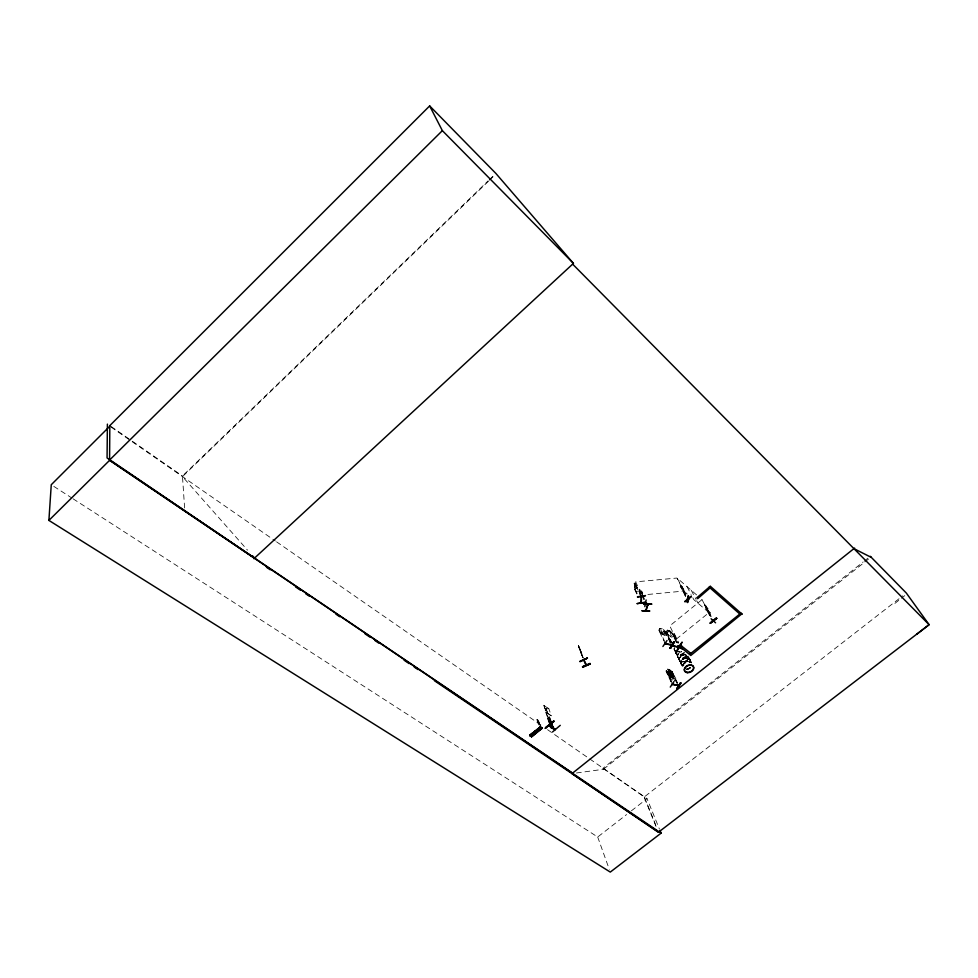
<?xml version="1.0" encoding="UTF-8"?>
<svg xmlns="http://www.w3.org/2000/svg" width="978" height="978" viewBox="0 0 978 978"><rect width="100%" height="100%" fill="white"/><g stroke="black" fill="none" stroke-linecap="round" stroke-linejoin="round"><path stroke-width="0.73" stroke-dasharray="4.89 3.67" d="M675.492 650.81L676.018 650.419A4.866 3.472 -25.3 0 0 677.436 654.343A4.866 3.472 -25.3 0 0 683.084 653.17M675.676 651.617L676.813 654.392M675.688 652.583L675.7 651.507M675.969 650.407L675.981 650.798A4.951 3.521 -25.3 0 0 678.096 654.967A4.951 3.521 -25.3 0 0 684.197 652.754M677.461 656.262L677.473 655.187M679.16 659.808L679.099 658.683M680.774 663.121L680.798 662.045M683.671 665.407A5 3.533 -25.2 0 1 681.116 661.104L680.541 661.079M686.385 656.886L686.727 655.786M686.568 656.14L686.263 656.727M687.008 655.994L686.58 656.544M690.309 661.348L690.334 660.297M634.991 589.502L635.015 588.695M634.172 583.132L635.125 588.438L636.531 589.856C637.558 587.705 633.451 581.103 634.966 583.793L641.336 597.142M634.257 583.12L634.722 589.551L635.015 588.805M634.355 584.881C635.639 582.778 637.265 593.817 634.27 584.893M635.248 583.744L640.37 593.842M635.345 583.035L637.253 589.404L637.069 591.617L635.981 591.666L637.045 591.531M668.047 669.502L668.879 674.673L672.351 676.593L673.157 675.627L672.399 674.013L667.998 669.575M539.563 723.598L540.565 726.923L539.66 723.268M537.203 721.226L537.093 719.392M708.5 610.272L708.427 611.482L710.236 613.182L708.5 610.272L707.986 611.812L708.769 611.201L710.236 613.182M708.671 611.837L706.629 609.233L708.06 611.177L708.842 610.565M706.214 605.957L705.688 607.497L707.938 608.854L706.214 605.957L708.158 610.541M706.043 607.79L706.434 606.996L707.938 608.854M641.409 594.172L639.441 589.82L640.138 589.758L642.338 594.379M640.138 589.758L639.404 590.052M685.505 596.409L680.272 585.993L680.969 585.932L685.541 595.076M639.832 592.155L640.321 595.357L641.641 590.993C638.475 590.932 642.974 590.846 642.607 594.392M639.979 591.091L639.343 593.316M641.385 591.433L642.778 593.793M679.16 658.817L680.933 655.81L685.664 654.331M679.184 658.817L680.981 655.908M688.585 657.729C688.023 661.629 681.984 663.928 679.429 660.553L681.018 661.935M671.03 674.417L671.409 673.06L670.517 674.013L668.377 672.436L670.285 674.258L669.869 675.664L670.786 674.637L672.913 676.214L671.055 674.221L672.766 677.84M665.26 635.125C662.216 635.248 655.394 628.035 663.011 634.71L665.321 635.187L666.531 633.597M669.869 642.387C671.703 640.896 655.798 621.531 665.468 631.543M665.395 631.543L664.661 631.605L665.517 631.482L671.25 643.658M671.397 642.497L666.116 631.617L671.263 642.717M667.351 630.174L669.575 630.578L672.778 633.279L677.314 642.693M668.194 630.614L670.578 632.693L670.688 634.27L668.854 633.108L668.231 630.553M667.106 633.805L670.37 636.458L672.668 636.923C675.456 632.644 672.192 639.343 670.37 636.458M669.527 630.7L671.666 632.949L676.58 642.766M677.179 642.901L672.827 633.218M670.994 681.849L665.908 670.957L666.654 670.822M672.228 683.341L666.617 670.884M668.255 671.14L670.395 671.568L673.536 674.258L672.326 675.981L670.126 675.492L666.972 672.791L668.194 671.079L670.443 673.255L670.395 671.568M672.485 672.179L669.319 669.563L667.106 669.074L667.876 672.534L671.336 674.441L672.143 673.487L669.355 669.502L667.155 669.013L666.018 670.749L671.128 681.654M668.353 675.26L669.453 673.573L671.666 674.062L674.844 676.69L675.871 678.842L674.71 680.517L675.871 678.842M670.309 674.123L672.045 677.681M676.825 683.133L671.69 672.253L672.412 672.179L669.307 669.612M671.69 672.253L672.522 672.118L669.355 669.502M674.502 676.299L673.39 678.072L671.214 677.461M672.314 675.847L673.573 674.197M673.39 678.072L671.214 677.51L668.023 674.881L671.214 677.51M687.51 656.421L686.886 656.8M687.681 659.844L688.243 658.744M668.316 675.321L669.514 673.634L670.187 677.118L672.228 678.72L673.659 679.038L674.465 678.06M539.477 723.671L537.02 719.343M666.165 631.727L667.326 630.052L668.06 633.5L670.15 635.113L671.605 635.455L672.436 634.539M665.113 632.803L664.27 633.72L662.803 633.377L660.712 631.764L660.064 628.365L662.265 628.842M686.556 656.593L687.204 656.458M687.62 659.71L685.725 661.409M184.61 507.949L182.458 475.98L488.169 180.796M489.257 179.732L493.645 175.502M488.425 181.272L182.507 476.616L247.544 550.162M489.526 180.209L493.902 175.979M547.753 716.947L543.841 705.248L548.854 708.793L551.372 715.859L546.335 712.314L543.841 705.248M547.325 716.654L544.819 709.747L546.03 708.757L548.89 716.018M546.751 708.757L546.946 709.001M545.308 710.089L546.898 708.854M546.347 709.673L545.211 710.664M548.854 708.793L543.719 705.346M537.13 719.527L537.631 719.441M546.335 712.314L551.25 715.957M538.792 724.942L537.704 722.131M681.556 585.883L685.725 594.074M701.935 599.685L669.759 625.896L678.133 642.986M706.556 606.262L705.774 606.849L704.343 604.917L706.385 607.509M704.343 604.917L705.052 604.954M705.688 607.497L706.483 606.886M706.629 609.233L706.972 608.952M676.25 639.16L708.854 612.741M708.378 611.58L709.869 612.864M710.456 615.981L705.933 606.886L711.079 616.164M709.771 615.822L705.566 608.023L706.336 607.24M673.854 634.05C673.903 631.837 676.898 642.387 678.292 643.121M576.458 772.987L603.389 769.283L603.01 768.292L863.109 561.995M864.307 561.054L867.877 558.206M603.389 769.283L863.708 562.888M864.907 561.934L868.501 559.086M894.907 603.389L900.383 599.086M901.484 598.23L904.772 595.651M603.01 768.292L644.319 796.923L902.718 595.859M73.057 498.792L597.692 837.009L626.58 814.564M631.397 810.823L647.045 798.659L659.404 829.014M675.945 650.737L676.042 650.517A4.951 3.521 -25.3 0 0 677.999 654.771A4.951 3.521 -25.3 0 0 684.111 652.558M681.006 655.957L684.527 654.49M582.607 657.35L578.426 646.201L582.827 657.839M580.895 651.434L579.147 647.204L580.162 649.649M583.181 657.974L578.463 645.676L583.108 656.959M578.414 645.798L578.939 647.008M578.414 646.079L583.084 657.729M578.793 646.654L579.343 647.888M687.106 656.813L686.397 656.8M685.664 661.287L680.945 661.776M647.888 594.465L683.634 591.079M680.236 586.213L680.933 586.152M677.02 651.715L679.441 651.47A4.878 3.472 -25.3 0 1 677.057 651.69M684.466 654.343L685.737 654.49A4.89 3.46 -25.2 0 0 679.441 658.108A4.927 3.484 -25.2 0 0 682.901 662.192A4.927 3.484 -25.2 0 0 688.598 657.925A4.89 3.46 -25.2 0 1 682.852 662.033A4.89 3.46 -25.2 0 1 679.441 658.108A4.927 3.484 -25.2 0 1 685.761 654.649M641.641 590.993L642.644 593.096M671.91 671.996L676.959 682.925M669.478 673.695L671.666 674.062L673.708 676.446M664.808 631.177L670.639 643.524M672.705 633.279L671.972 633.341L672.571 633.487M672.094 632.913L676.703 642.558M682.705 665.346L681.14 664.111M690.248 661.776L691.14 662.277A5.012 3.533 -25.2 0 0 686.116 662.02A5.012 3.533 -25.2 0 0 682.595 665.859M676.715 654.319L677.607 654.82M681.654 651.409A4.963 3.521 -25.3 0 0 678.487 657.974L679.38 658.487M688.414 658.047L689.307 658.549M675.077 650.945L675.957 651.434L674.453 650.223L674.123 648.365M53.814 486.384L71.773 497.961M111.076 426.469L131.113 440.369M132.36 441.237L182.458 475.98M111.064 427.08L275.331 540.968M276.578 541.836L541.262 725.321M547.533 729.674L647.045 798.659M639.991 591.177L641.287 592.155M672.485 680.028L669.282 677.387L672.448 680.089M684.001 591.213L687.277 594.025M708.867 612.57L693.805 599.636L691.764 595.724M705.871 606.238L704.686 604.649M696.58 594.893L677.253 578.181L685.957 594.979M705.566 608.023L706.116 607.582M639.905 592.155L640.957 593.23M677.827 657.253L678.598 658.072M689.197 658.475L690.321 660.248M691.043 662.204L691.642 662.901M704.71 605.235L705.823 606.751M706.996 609.538L708.109 611.067M537.888 722.571L537.289 721.153M701.935 599.514L711.018 616.641M691.238 590.272L696.03 599.404M696.715 600.7L698.084 603.316M686.984 586.592L691.079 594.428M681.972 586.262L685.933 593.903M685.59 594.844L676.886 578.047L635.627 581.861L641.299 593.707M680.272 585.993L685.541 596.189M688.28 656.116L689.747 659.086M674.233 633.475L678.683 642.546M681.128 660.994L681.14 661.03A5 3.533 -25.2 0 1 687.351 657.803A5 3.533 -25.2 0 1 689.893 662.106M666.641 631.605L672.522 644.196M674.502 650.101L675.981 653.17M676.263 653.781L677.754 656.837M678.047 657.46L681.067 663.695M681.36 664.319L682.118 665.871M665.26 631.751L670.468 642.522M641.238 591.115L642.509 593.793M642.607 594.905L644.416 599.001M659.306 629.869L665.761 643.817M659.857 631.996L658.707 630.199L660.064 628.365L658.732 629.942L663.866 640.981M641.898 594.979L644.355 600.125M641.861 595.199L644.331 600.345M634.991 583.206L640.333 594.428M635.04 588.915L638.194 595.614M634.746 588.964L637.913 595.651M634.722 589.551L637.253 594.893M672.461 672.118L677.546 683.06M672.277 672.387L677.424 683.255M666.483 670.627L671.079 680.419M580.749 650.92L579.685 648.585M581.824 654.025L579.587 648.634M538.169 720.138L539.514 723.06M644.319 796.923L656.886 827.901M644.514 798.06L656.177 826.813M675.676 652.338L675.981 653.206M674.099 649.355L674.429 650.223M680.761 662.864L681.104 664.05M679.099 659.673L679.49 660.7M677.448 656.006L677.791 657.179M690.346 660.529L690.04 659.673L691.58 662.827A4.927 3.472 -25.2 0 0 686.03 661.849A4.927 3.472 -25.2 0 0 682.558 666.58M597.692 837.009L609.27 869.283M546.03 708.757L548.462 715.725M580.602 650.847L578.524 646.128M686.654 655.663A4.89 3.472 -25.3 0 1 678.646 658.145A4.89 3.472 -25.3 0 1 681.764 651.678M686.617 655.456A4.963 3.521 -25.3 0 1 678.487 657.974M688.378 657.558A4.878 3.46 -25.2 0 1 682.73 661.788A4.878 3.46 -25.2 0 1 679.331 657.864A4.878 3.46 -25.2 0 1 685.566 654.319M686.36 655.04A4.89 3.472 -25.3 0 1 678.756 657.803A4.89 3.472 -25.3 0 1 680.285 651.556M686.532 655.26A4.963 3.521 -25.3 0 1 678.805 658.06A4.963 3.521 -25.3 0 1 680.358 651.715M684.245 652.937A4.878 3.472 -25.3 0 1 678.781 655.211A4.878 3.472 -25.3 0 1 675.957 651.984M679.527 651.605A4.853 3.46 -25.3 0 1 674.649 647.632M676.006 651.434A4.878 3.472 -25.3 0 1 674.539 647.448M690.37 668.047A4.939 3.472 -25.2 0 1 686.898 669.502M682.864 666.262A4.939 3.472 -25.2 0 1 686.336 662.473A4.939 3.472 -25.2 0 1 691.287 662.754M690.309 667.864A5.012 3.533 -25.2 0 1 686.776 669.343M682.693 666.042A5.012 3.533 -25.2 0 1 686.214 662.204A5.012 3.533 -25.2 0 1 691.238 662.485M688.646 658.108A4.878 3.46 -25.2 0 1 682.999 662.338A4.878 3.46 -25.2 0 1 679.6 658.414A4.878 3.46 -25.2 0 1 685.835 654.869M683.756 665.602A5 3.533 -25.2 0 1 681.214 661.299A5 3.533 -25.2 0 1 687.448 657.986A5 3.533 -25.2 0 1 689.991 662.302M690.065 667.424A4.927 3.472 -25.2 0 1 686.593 668.866M683.891 665.761A4.914 3.472 -25.2 0 1 681.385 661.519A4.914 3.472 -25.2 0 1 687.522 658.267A4.914 3.472 -25.2 0 1 690.028 662.509M690.211 667.668A5.012 3.533 -25.2 0 1 686.678 669.148M683.598 665.126A4.914 3.472 -25.2 0 1 681.25 660.578A4.914 3.472 -25.2 0 1 687.937 657.791A4.914 3.472 -25.2 0 1 689.099 662.84M671.788 674.722L670.737 675.236C669.698 675.113 667.901 671.006 669.759 671.8L671.788 674.722M663.707 631.886L662.619 632.363C661.617 632.24 659.71 628.243 661.641 628.988L663.707 631.886M579.379 648.255L580.993 652.216L579.367 648.218"/><path stroke-width="1.47" d="M659.967 830.395L661.091 833.158L610.284 872.083L48.9 520.406L109.573 460.357L109.817 425.601L429.66 105.917L495.834 173.387L573.365 263.302L572.558 264.048L929.1 624.685L916.643 634.331M107.397 424.122L107.067 457.949L254.549 558.083L252.544 555.822M665.089 643.695L665.798 643.267M672.277 684.6L678.475 685.48M678.818 646.458L679.221 646.959L678.708 646.568M645.492 595.712L637.509 596.739M641.36 596.482L641.055 602.998L640.749 602.375M640.847 601.849L641.336 602.949L641.482 596.079M641.421 602.803L641.091 602.277M645.639 609.832L645.945 610.981L647.962 604.441M48.9 520.406L51.259 484.733L109.817 426.212M712.828 621.385L712.339 620.688M649.661 611.03L641.825 610.712L649.612 611.005M644.795 606.629L646.128 599.991M645.504 602.705L645.859 603.475L645.59 602.692M646.458 602.766L646.189 602.9M645.908 603.145L646.409 603.426M687.143 599.477L687.497 598.609M687.412 602.472L688.341 595.724L687.338 602.448M687.73 602.448L688.488 595.944M688.133 599.245L688.659 599.71L688.109 598.585M643.927 604.355L651.764 604.111L644.037 603.988M647.656 604.416L645.676 610.981L645.407 610.345M647.827 605.015L647.424 603.927M647.595 604.453L647.705 605.15L647.167 604.514M646.03 610.847L645.541 609.893M680.884 646.654L680.37 647.558L680.48 646.434M713.378 620.944L712.913 620.089M662.888 646.495L667.033 640.504M664.979 642.949L665.248 643.426M674.282 641.984L670.676 648.316L670.028 648.157L673.805 642.033M670.309 648.231L674.16 642.167M670.382 648.218L674.319 641.959M673.365 645.297C669.808 645.407 681.91 648.536 678.439 646.091M681.043 643.536C667.094 667.876 691.458 625.663 677.754 649.93M674.025 681.483L670.26 687.094M676.862 688.512L680.59 682.717L676.923 688.536M643.927 604.257L651.544 604.172M585.944 664.942L585.981 664.844M677.632 645.798L682.607 649.404M584.221 660.541L583.829 659.527M429.66 105.917L442.362 130.649L109.573 460.063L572.595 773.109M687.204 599.184L687.901 599.147M253.864 558.719L573.45 263.388L442.362 130.649M710.089 587.937L697.693 598.646L696.764 597.851L710.395 586.128M541.959 728.145L540.321 726.886L529.795 735.309L530.858 734.441L532.594 735.725L530.858 734.441M531.567 733.867C536.14 736.324 529.416 734.123 532.631 732.999L534.367 734.282L532.631 732.999M533.572 732.229C538.144 734.686 531.421 732.485 534.636 731.361L536.372 732.644M540.858 727.167L530.308 735.872L529.77 735.505L540.406 726.85M541.629 727.913L542.179 728.28L531.665 736.813L531.115 736.446L541.824 727.84M531.335 736.581L541.861 728.06M542.008 728.048L531.531 736.654L529.795 735.309M546.274 727.681L545.883 727.192L554.135 721.226C536.323 735.236 549.587 725.248 553.768 720.762M550.81 726.752L552.533 726.092M551.14 727.656L552.851 727.009L551.14 727.656L547.814 718.023M552.484 731.996L560.26 725.334M684.832 601.482L691.263 596.323M685.003 601.629L691.336 596.507M685.089 601.714L691.238 596.311M741.911 613.817L690.798 655.492L680.627 647.179L681.605 645.798M711.079 618.744L715.566 622.815M710.187 623.108L716.678 618.328L710.187 623.108L716.287 617.839L716.678 618.341L710.419 623.292M854.625 548.071L571.971 773.61L658.39 832.278M678.83 685.774L672.094 683.854M529.795 735.529L531.531 736.593M665.284 643.463L671.959 644.979M678.671 685.994L678.011 685.15M579.93 661.336L587.436 658.072L580.076 661.641M580.027 661.531L587.423 658.06M589.978 663.5L582.497 666.69L582.754 667.277M645.712 603.426L646.507 603.353L646.238 602.57M713.109 620.822L712.485 619.808M671.055 644.368L671.837 645.235L671.446 644.734M671.678 645.235L665.15 643.683M674.453 642.253L673.659 641.812L670.028 648.157M681.043 683.06L677.351 688.854M677.069 688.781L680.7 682.925M853.916 548.634L870.897 557.191L870.273 556.311L906.325 593.047L929.1 624.685L658.597 832.119L434.379 680.664M109.573 460.357L661.091 833.158M266.481 567.252L270.27 569.807M295.515 586.861L300.564 590.272M305.613 593.683L309.403 596.238M335.919 614.147L339.696 616.702M364.953 633.756L370.002 637.167M375.051 640.578L378.828 643.145M404.085 660.199L409.134 663.61M414.183 667.02L417.973 669.575M539.257 727.754L540.932 728.928M548.829 725.603L555.039 729.918L548.805 725.566M681.813 646.226L690.871 653.39M681.067 647.045L680.211 647.424M710.627 586.543L742.143 614.233M540.259 726.947L540.834 727.339L530.345 735.896M586.079 665.333L583.475 659.551M741.031 613.059L689.686 654.343M739.82 614.025L709.172 587.13M688.561 598.927L688.561 599.71L687.889 598.756M679.013 646.152C680.37 647.852 672.069 645.871 672.387 644.685M673.023 644.795L673.206 645.59L672.461 644.698M645.394 595.529L637.485 597.093M665.627 643.035L665.835 643.842L665.162 642.925M641.409 595.957L641.434 596.812M641.128 595.993L641.25 597.093M641.018 596.592L641.299 597.081M582.754 667.265L590.199 664.013L589.942 663.439M586.005 664.258L586.47 665.297L583.744 659.441M549.367 717.387L552.851 727.009M548.951 717.094L552.362 726.715M548.23 718.317L551.629 727.999M637.191 603.609L645.187 602.338L637.167 603.622M534.416 732.326L535.516 732.302L534.416 732.326M590.052 663.695L582.619 666.984L590.064 663.72M555.26 729.356L549.049 725.028L555.26 729.356M687.228 672.644A4.939 3.472 -25.2 0 0 693.732 667.448A4.939 3.472 -25.2 0 0 686.238 666.605A4.939 3.472 -25.2 0 0 687.228 672.644M687.131 672.424A4.927 3.46 -25.2 0 0 693.622 667.24A4.927 3.46 -25.2 0 0 686.14 666.397A4.927 3.46 -25.2 0 0 687.131 672.424"/></g></svg>
